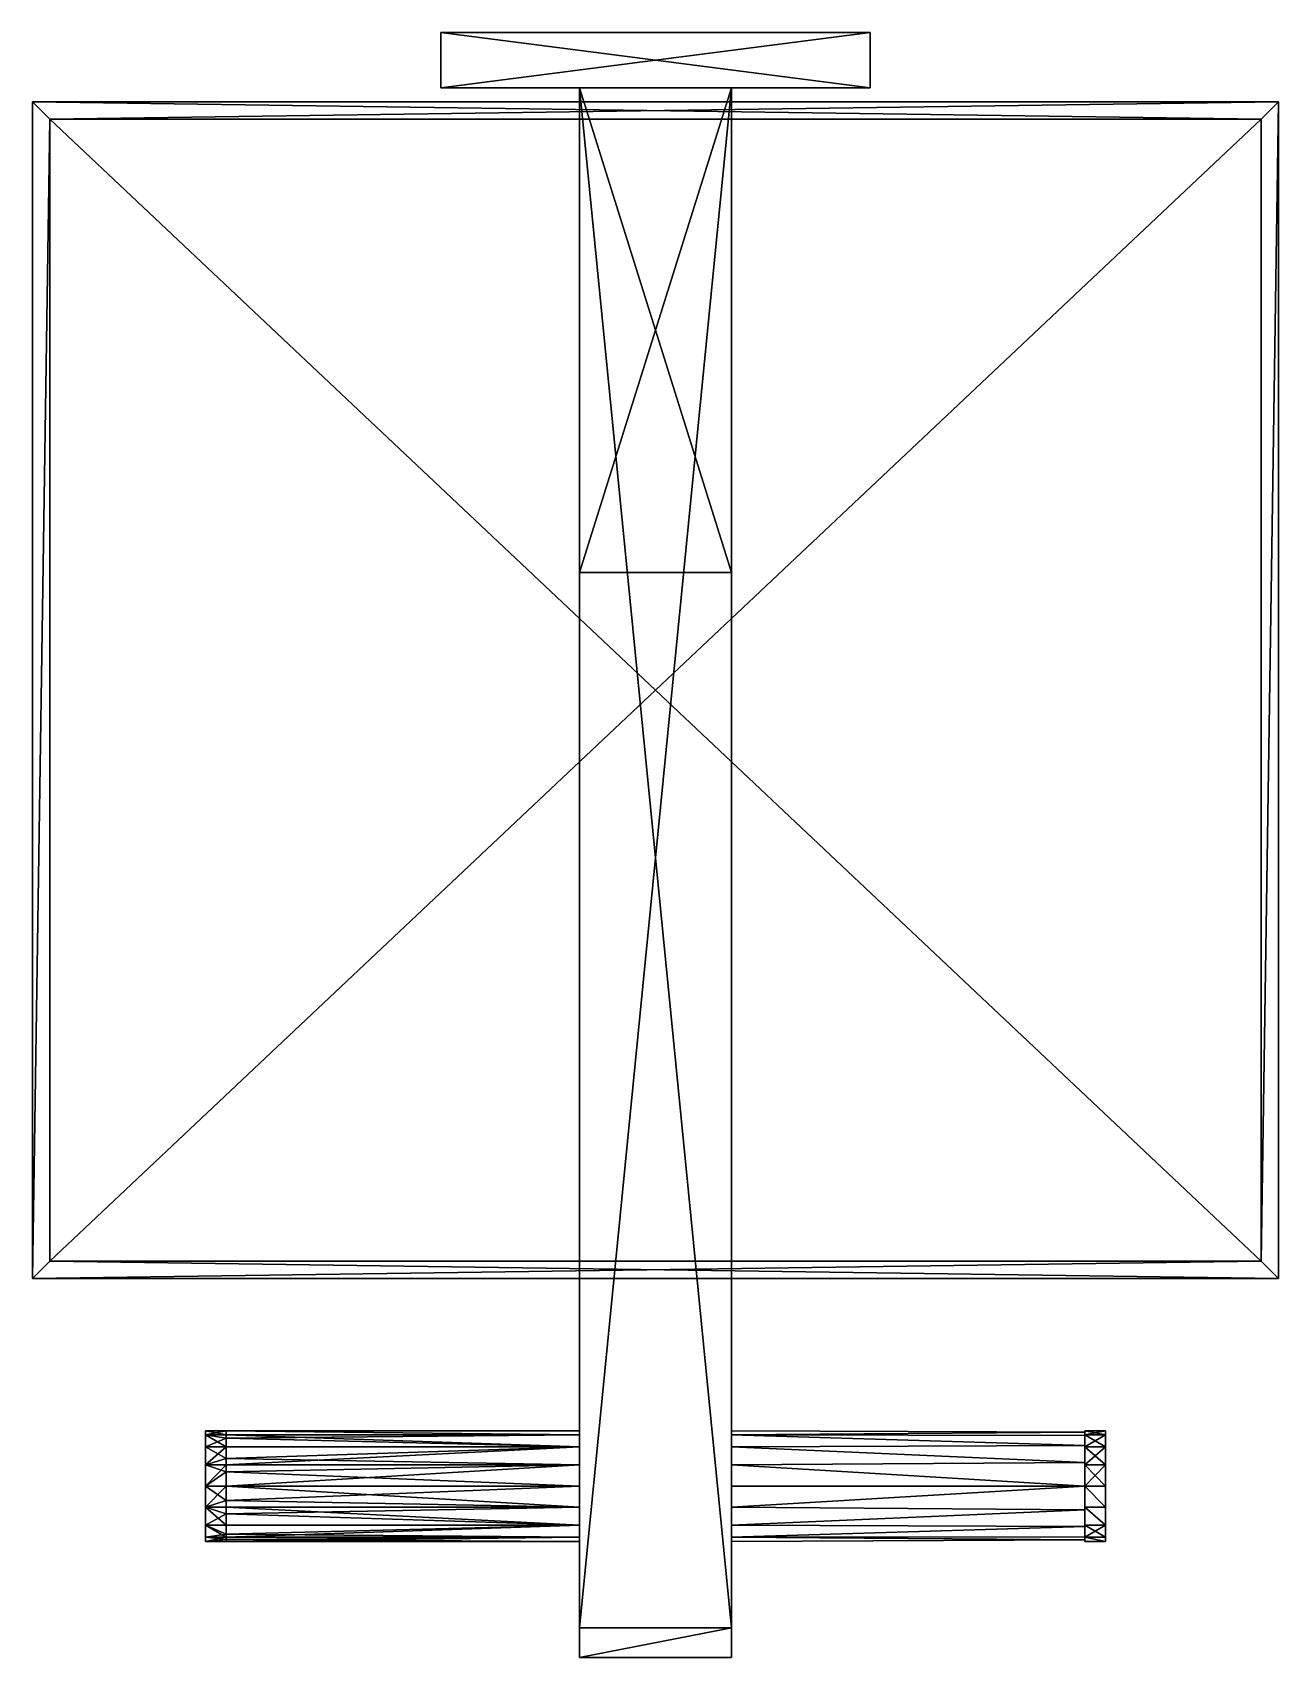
# Model space of a CAD drawing. Extents: x -90 to 90, y -235 to 0.
import ezdxf

# ---------------------------------------------------------------- set-up
doc = ezdxf.new("R2010")
doc.units = 0
doc.layers.get('0').update_dxf_attribs({"linetype": 'CONTINUOUS'})

msp = doc.modelspace()

# ---------------------------------------------------------------- meshes
at = {"color": 251}
mesh = msp.add_polyface(dxfattribs=at)
corners = [(-31, -8, -78.05), (-31, 0, -78.05), (31, -8, -78.05), (31, 0, -78.05), (-31, -8), (-31, 0), (31, -8), (31, 0), (-31, -8, -158.05), (-31, 0, -158.05), (31, -8, -158.05), (31, 0, -158.05), (-31, -8, -80.05), (-31, 0, -80.05), (31, -8, -80.05), (31, 0, -80.05)]
mesh.append_faces([[corners[k] for k in face] for face in [(0, 1, 2, 0), (4, 5, 0, 4), (6, 7, 4, 6), (2, 3, 6, 2), (8, 9, 10, 8), (12, 13, 8, 12), (14, 15, 12, 14), (10, 11, 14, 10), (1, 5, 3, 1), (9, 13, 11, 9), (2, 6, 0, 2), (10, 14, 8, 10)]], dxfattribs={"vtx1": -1, "vtx3": -1, "color": 251})
mesh.append_faces([[corners[k] for k in face] for face in [(1, 3, 2, 1), (5, 1, 0, 5), (7, 5, 4, 7), (3, 7, 6, 3), (9, 11, 10, 9), (13, 9, 8, 13), (15, 13, 12, 15), (11, 15, 14, 11), (5, 7, 3, 5), (13, 15, 11, 13), (6, 4, 0, 6), (14, 12, 8, 14)]], dxfattribs={"vtx2": -1, "vtx3": -1, "color": 251})
at = {"color": 9}
mesh = msp.add_polyface(dxfattribs=at)
corners = [(11, -8, -122.55), (-11, -8, -122.55), (11, -8, -100.55), (-11, -8, -100.55), (11, -230.5, -122.55), (-11, -230.5, -122.55), (11, -230.5, -100.55), (-11, -230.5, -100.55), (-11, -206.94, -120.74), (-11, -210, -121.35), (-11, -204.34, -119), (-11, -202.61, -116.41), (-11, -202, -113.35), (-11, -202.61, -110.29), (-11, -204.34, -107.69), (-11, -210, -105.35), (-11, -206.94, -105.96), (-11, -213.06, -105.96), (-11, -215.66, -107.69), (-11, -217.39, -110.29), (-11, -218, -113.35), (-11, -217.39, -116.41), (-11, -215.66, -119), (-11, -213.06, -120.74), (11, -213.06, -105.96), (11, -210, -105.35), (11, -215.66, -107.69), (11, -204.34, -107.69), (11, -206.94, -105.96), (11, -202.61, -110.29), (11, -202, -113.35), (11, -202.61, -116.41), (11, -204.34, -119), (11, -206.94, -120.74), (11, -213.06, -120.74), (11, -210, -121.35), (11, -215.66, -119), (11, -217.39, -116.41), (11, -218, -113.35), (11, -217.39, -110.29), (62, -210, -121.35), (62, -215.85, -119.04), (62, -213.41, -120.82), (62, -217.31, -116.4), (62, -217.31, -110.29), (62, -217.79, -113.35), (62, -215.85, -107.66), (62, -210, -105.35), (62, -213.41, -105.87), (62, -204.15, -107.66), (62, -206.59, -105.87), (62, -202.69, -110.29), (62, -202.69, -116.4), (62, -202.21, -113.35), (62, -204.15, -119.04), (62, -206.59, -120.82), (62, -210, -113.35), (-62, -210, -105.35), (-62, -213.06, -105.96), (-62, -215.66, -107.69), (-62, -218, -113.35), (-62, -217.39, -110.29), (-62, -216.93, -117.35), (-62, -217.73, -115.42), (-62, -215.66, -119), (-62, -212.07, -121.07), (-62, -214, -120.28), (-62, -210, -121.35), (-62, -206.94, -105.96), (-62, -202.61, -110.29), (-62, -202, -113.35), (-62, -203.07, -117.35), (-62, -206, -120.28), (-62, -207.93, -121.07), (-62, -204.34, -119.01), (-62, -204.34, -107.69), (-65, -218, -113.35), (-65, -215.66, -119), (-65, -217.39, -116.41), (-65, -213.06, -120.74), (-65, -206.94, -120.74), (-65, -210, -121.35), (-65, -202.61, -116.41), (-65, -204.34, -119), (-65, -202, -113.35), (-65, -202, -105.35), (-62, -202, -105.35), (-62, -202.61, -102.29), (-65, -204.34, -99.69), (-62, -204.34, -99.69), (-65, -202.61, -102.29), (-65, -206.94, -97.96), (-62, -206.94, -97.96), (-65, -213.06, -97.96), (-62, -210, -97.35), (-65, -210, -97.35), (-65, -215.66, -99.69), (-62, -215.66, -99.69), (-62, -217.39, -102.29), (-65, -217.39, -102.29), (-62, -218, -105.35), (-65, -218, -105.35), (-62, -213.06, -97.96)]
mesh.append_faces([[corners[k] for k in face] for face in [(8, 1, 9, 8), (1, 12, 3, 1), (15, 7, 16, 15), (7, 20, 5, 7), (9, 5, 23, 9), (16, 3, 14, 16), (24, 6, 26, 24), (27, 2, 28, 27), (2, 30, 0, 2), (34, 4, 35, 34), (4, 38, 6, 4), (35, 0, 33, 35), (67, 73, 9, 67), (74, 71, 10, 74), (71, 70, 11, 71), (74, 72, 83, 74), (67, 65, 81, 67), (64, 62, 77, 64), (87, 68, 86, 87), (68, 92, 57, 68), (97, 58, 102, 97), (102, 57, 94, 102), (78, 84, 77, 78), (99, 85, 101, 99)]], dxfattribs={"vtx0": -1, "vtx1": -1, "vtx3": -1, "color": 9})
mesh.append_faces([[corners[k] for k in face] for face in [(6, 25, 28, 6), (62, 64, 22, 62), (63, 20, 60, 63), (66, 22, 64, 66), (72, 74, 10, 72), (71, 74, 83, 71), (73, 67, 81, 73), (66, 64, 77, 66), (84, 76, 101, 84)]], dxfattribs={"vtx0": -1, "vtx2": -1, "vtx3": -1, "color": 9})
mesh.append_faces([[corners[k] for k in face] for face in [(39, 46, 26, 39), (47, 24, 48, 47), (48, 26, 46, 48), (34, 40, 42, 34), (31, 54, 32, 31), (40, 33, 55, 40), (55, 32, 54, 55), (28, 47, 50, 28), (60, 19, 61, 60), (19, 60, 20, 19), (61, 18, 59, 61), (57, 16, 68, 57), (10, 71, 11, 10), (9, 73, 8, 9), (14, 68, 16, 14), (77, 62, 78, 77), (70, 71, 82, 70), (83, 72, 80, 83), (81, 65, 79, 81), (62, 63, 78, 62), (89, 91, 92, 89), (93, 94, 95, 93), (95, 92, 91, 95), (101, 98, 99, 101)]], dxfattribs={"vtx0": -1, "vtx3": -1, "color": 9})
mesh.append_faces([[corners[k] for k in face] for face in [(8, 10, 1, 8), (10, 11, 1, 10), (11, 12, 1, 11), (12, 13, 3, 12), (13, 14, 3, 13), (15, 17, 7, 15), (17, 18, 7, 17), (18, 19, 7, 18), (19, 20, 7, 19), (20, 21, 5, 20), (21, 22, 5, 21), (22, 23, 5, 22), (1, 5, 9, 1), (7, 3, 16, 7), (24, 25, 6, 24), (27, 29, 2, 27), (29, 30, 2, 29), (30, 31, 0, 30), (31, 32, 0, 31), (32, 33, 0, 32), (34, 36, 4, 34), (36, 37, 4, 36), (37, 38, 4, 37), (38, 39, 6, 38), (39, 26, 6, 39), (2, 6, 28, 2), (4, 0, 35, 4), (47, 48, 56, 47), (48, 46, 56, 48), (46, 44, 56, 46), (44, 45, 56, 44), (45, 43, 56, 45), (43, 41, 56, 43), (41, 42, 56, 41), (42, 40, 56, 42), (40, 55, 56, 40), (55, 54, 56, 55), (54, 52, 56, 54), (52, 53, 56, 52), (53, 51, 56, 53), (51, 49, 56, 51), (49, 50, 56, 49), (50, 47, 56, 50), (67, 9, 65, 67), (60, 76, 63, 60), (87, 89, 68, 87), (89, 92, 68, 89), (92, 94, 57, 92), (97, 98, 58, 97), (98, 100, 58, 98), (61, 59, 100, 61), (59, 58, 100, 59), (58, 57, 102, 58), (68, 75, 86, 68), (75, 69, 86, 75), (78, 76, 84, 78), (99, 96, 85, 99), (96, 93, 85, 96), (93, 95, 85, 93), (95, 91, 85, 95), (91, 88, 85, 91), (85, 84, 101, 85), (83, 80, 84, 83), (80, 81, 84, 80), (81, 79, 84, 81), (79, 77, 84, 79)]], dxfattribs={"vtx1": -1, "vtx2": -1, "vtx3": -1, "color": 9})
mesh.append_faces([[corners[k] for k in face] for face in [(0, 1, 2, 0), (4, 5, 0, 4), (6, 7, 4, 6), (2, 3, 6, 2), (35, 40, 34, 35), (41, 36, 42, 41), (36, 41, 37, 36), (44, 39, 45, 44), (44, 46, 39, 44), (24, 26, 48, 24), (38, 37, 45, 38), (25, 47, 28, 25), (49, 27, 50, 49), (27, 49, 29, 27), (52, 31, 53, 52), (52, 54, 31, 52), (33, 32, 55, 33), (30, 29, 53, 30), (15, 57, 17, 15), (17, 58, 18, 17), (21, 62, 22, 21), (23, 22, 66, 23), (21, 20, 63, 21), (19, 18, 61, 19), (15, 16, 57, 15), (13, 69, 14, 13), (69, 13, 70, 69), (8, 72, 10, 8), (75, 68, 14, 75), (79, 66, 77, 79), (80, 73, 81, 80), (82, 71, 83, 82), (78, 63, 76, 78), (85, 86, 84, 85), (86, 85, 87, 86), (88, 89, 90, 88), (88, 91, 89, 88), (96, 97, 93, 96), (97, 96, 98, 97), (100, 98, 101, 100), (102, 94, 93, 102), (94, 92, 95, 94), (90, 87, 85, 90), (101, 76, 100, 101), (70, 86, 69, 70), (60, 61, 100, 60), (82, 83, 84, 82)]], dxfattribs={"vtx1": -1, "vtx3": -1, "color": 9})
mesh.append_faces([[corners[k] for k in face] for face in [(1, 3, 2, 1), (5, 1, 0, 5), (7, 5, 4, 7), (3, 7, 6, 3), (41, 43, 37, 41), (47, 25, 24, 47), (39, 38, 45, 39), (36, 34, 42, 36), (37, 43, 45, 37), (49, 51, 29, 49), (40, 35, 33, 40), (31, 30, 53, 31), (27, 28, 50, 27), (29, 51, 53, 29), (57, 58, 17, 57), (58, 59, 18, 58), (62, 21, 63, 62), (65, 23, 66, 65), (9, 23, 65, 9), (13, 12, 70, 13), (72, 8, 73, 72), (69, 75, 14, 69), (70, 12, 11, 70), (66, 79, 65, 66), (73, 80, 72, 73), (86, 70, 84, 86), (96, 99, 98, 96), (97, 102, 93, 97), (89, 87, 90, 89), (76, 60, 100, 76), (88, 90, 85, 88)]], dxfattribs={"vtx2": -1, "vtx3": -1, "color": 9})
mesh.append_faces([[corners[k] for k in face] for face in [(84, 70, 82, 84)]], dxfattribs={"vtx3": -1, "color": 9})
mesh = msp.add_polyface()
corners = [(11, -8, -26.5), (-11, -8, -26.5), (11, -8, -5), (-11, -8, -5), (11, -78, -26.5), (-11, -78, -26.5), (11, -78, -5), (-11, -78, -5)]
mesh.append_faces([[corners[k] for k in face] for face in [(0, 1, 2, 0), (4, 5, 0, 4), (6, 7, 4, 6), (2, 3, 6, 2), (1, 5, 3, 1), (2, 6, 0, 2)]], dxfattribs={"vtx1": -1, "vtx3": -1})
mesh.append_faces([[corners[k] for k in face] for face in [(1, 3, 2, 1), (5, 1, 0, 5), (7, 5, 4, 7), (3, 7, 6, 3), (5, 7, 3, 5), (6, 4, 0, 6)]], dxfattribs={"vtx2": -1, "vtx3": -1})
mesh = msp.add_polyface(dxfattribs=at)
corners = [(-88.46, -11.54, -0.19), (-90, -10, -2.5), (-87.5, -12.5), (-89.27, -10.73, -0.73), (-89.81, -10.19, -1.54), (-89.95, -10.05, -2.01), (-89.95, -10.05, -2.99), (-89.81, -10.19, -3.46), (-89.27, -10.73, -4.27), (-88.46, -11.54, -4.81), (-87.5, -12.5, -5), (-90, -180, -2.5), (-87.5, -177.5, -5), (-88.46, -178.46, -4.81), (-89.27, -179.27, -4.27), (-89.95, -179.95, -2.99), (-89.81, -179.81, -3.46), (-89.95, -179.95, -2.01), (-89.81, -179.81, -1.54), (-89.27, -179.27, -0.73), (-88.46, -178.46, -0.19), (-87.5, -177.5), (87.5, -177.5, -5), (87.5, -12.5, -5), (87.5, -12.5), (90, -10, -2.5), (88.46, -11.54, -0.19), (89.27, -10.73, -0.73), (89.95, -10.05, -2.01), (89.81, -10.19, -1.54), (89.95, -10.05, -2.99), (89.81, -10.19, -3.46), (89.27, -10.73, -4.27), (88.46, -11.54, -4.81), (90, -180, -2.5), (88.46, -178.46, -4.81), (87.5, -177.5), (88.46, -178.46, -0.19), (89.27, -179.27, -0.73), (89.95, -179.95, -2.01), (89.81, -179.81, -1.54), (89.95, -179.95, -2.99), (89.81, -179.81, -3.46), (89.27, -179.27, -4.27)]
mesh.append_faces([[corners[k] for k in face] for face in [(1, 24, 25, 1), (22, 25, 34, 22), (25, 36, 34, 25), (36, 11, 34, 36)]], dxfattribs={"vtx0": -1, "vtx3": -1, "color": 9})
mesh.append_faces([[corners[k] for k in face] for face in [(1, 10, 11, 1), (1, 11, 2, 1), (21, 2, 11, 21), (12, 10, 22, 12), (2, 24, 1, 2), (1, 25, 10, 1), (23, 10, 25, 23), (24, 36, 25, 24), (11, 12, 34, 11), (2, 21, 24, 2)]], dxfattribs={"vtx1": -1, "vtx3": -1, "color": 9})
mesh.append_faces([[corners[k] for k in face] for face in [(10, 12, 11, 10), (10, 23, 22, 10), (22, 23, 25, 22), (36, 21, 11, 36), (12, 22, 34, 12), (21, 36, 24, 21)]], dxfattribs={"vtx2": -1, "vtx3": -1, "color": 9})
mesh.append_faces([[corners[k] for k in face] for face in [(0, 1, 2, 0), (0, 3, 1, 0), (3, 4, 1, 3), (4, 5, 1, 4), (6, 7, 1, 6), (7, 8, 1, 7), (8, 9, 1, 8), (9, 10, 1, 9), (12, 13, 11, 12), (13, 14, 11, 13), (15, 11, 16, 15), (17, 18, 11, 17), (18, 19, 11, 18), (19, 20, 11, 19), (20, 21, 11, 20), (11, 14, 16, 11), (9, 1, 10, 9), (9, 8, 1, 9), (8, 7, 1, 8), (7, 6, 1, 7), (5, 4, 1, 5), (4, 3, 1, 4), (3, 0, 1, 3), (0, 2, 1, 0), (24, 26, 25, 24), (26, 27, 25, 26), (28, 25, 29, 28), (30, 31, 25, 30), (31, 32, 25, 31), (32, 33, 25, 32), (33, 23, 25, 33), (25, 27, 29, 25), (22, 34, 35, 22), (23, 33, 25, 23), (33, 32, 25, 33), (30, 25, 31, 30), (28, 29, 25, 28), (29, 27, 25, 29), (27, 26, 25, 27), (26, 24, 25, 26), (36, 37, 34, 36), (37, 38, 34, 37), (39, 34, 40, 39), (41, 42, 34, 41), (42, 43, 34, 42), (43, 35, 34, 43), (25, 32, 31, 25), (34, 38, 40, 34), (36, 34, 37, 36), (21, 20, 11, 21), (20, 19, 11, 20), (17, 11, 18, 17), (15, 16, 11, 15), (16, 14, 11, 16), (14, 13, 11, 14), (13, 12, 11, 13), (22, 35, 34, 22), (35, 43, 34, 35), (41, 34, 42, 41), (39, 40, 34, 39), (40, 38, 34, 40), (38, 37, 34, 38), (11, 19, 18, 11), (34, 43, 42, 34)]], dxfattribs={"vtx3": -1, "color": 9})
mesh = msp.add_polyface(dxfattribs=at)
corners = [(65, -218, -105.35), (62, -218, -105.35), (65, -218, -113.35), (62, -218, -113.35), (62, -217.39, -102.29), (65, -215.66, -99.69), (62, -215.66, -99.69), (65, -217.39, -102.29), (62, -213.06, -97.96), (65, -210, -97.35), (62, -210, -97.35), (65, -213.06, -97.96), (62, -206.94, -97.96), (65, -204.34, -99.69), (62, -204.34, -99.69), (65, -206.94, -97.96), (62, -202.61, -102.29), (65, -202, -105.35), (62, -202, -105.35), (65, -202.61, -102.29), (65, -202, -113.35), (62, -202, -113.35), (62, -202.61, -116.41), (65, -204.34, -119), (62, -204.34, -119), (65, -202.61, -116.41), (62, -206.94, -120.74), (65, -210, -121.35), (62, -210, -121.35), (65, -206.94, -120.74), (65, -213.06, -120.74), (62, -213.06, -120.74), (65, -217.39, -116.41), (62, -217.39, -116.41), (65, -215.66, -119), (62, -215.66, -119)]
mesh.append_faces([[corners[k] for k in face] for face in [(1, 18, 3, 1), (2, 20, 0, 2), (5, 0, 11, 5)]], dxfattribs={"vtx0": -1, "vtx1": -1, "vtx3": -1, "color": 9})
mesh.append_faces([[corners[k] for k in face] for face in [(28, 30, 31, 28), (34, 31, 30, 34)]], dxfattribs={"vtx0": -1, "vtx3": -1, "color": 9})
mesh.append_faces([[corners[k] for k in face] for face in [(6, 8, 1, 6), (8, 10, 1, 8), (10, 12, 1, 10), (12, 14, 1, 12), (14, 16, 1, 14), (16, 18, 1, 16), (18, 21, 3, 18), (21, 22, 3, 21), (22, 24, 3, 22), (24, 26, 3, 24), (26, 28, 3, 26), (28, 31, 3, 28), (31, 35, 3, 31), (34, 30, 2, 34), (30, 27, 2, 30), (27, 29, 2, 27), (29, 23, 2, 29), (23, 25, 2, 23), (25, 20, 2, 25), (20, 17, 0, 20), (17, 19, 0, 17), (19, 13, 0, 19), (13, 15, 0, 13), (15, 9, 0, 15), (9, 11, 0, 9)]], dxfattribs={"vtx1": -1, "vtx2": -1, "vtx3": -1, "color": 9})
mesh.append_faces([[corners[k] for k in face] for face in [(0, 1, 2, 0), (1, 0, 4, 1), (5, 6, 7, 5), (6, 5, 8, 6), (9, 10, 11, 9), (10, 9, 12, 10), (13, 14, 15, 13), (14, 13, 16, 14), (17, 18, 19, 17), (19, 16, 13, 19), (15, 12, 9, 15), (11, 8, 5, 11), (7, 4, 0, 7), (20, 21, 17, 20), (21, 20, 22, 21), (23, 24, 25, 23), (24, 23, 26, 24), (27, 28, 29, 27), (27, 30, 28, 27), (32, 33, 34, 32), (32, 2, 33, 32), (35, 31, 34, 35), (29, 26, 23, 29), (25, 22, 20, 25), (4, 6, 1, 4), (32, 34, 2, 32), (7, 0, 5, 7)]], dxfattribs={"vtx1": -1, "vtx3": -1, "color": 9})
mesh.append_faces([[corners[k] for k in face] for face in [(1, 3, 2, 1), (18, 16, 19, 18), (14, 12, 15, 14), (10, 8, 11, 10), (6, 4, 7, 6), (21, 18, 17, 21), (2, 3, 33, 2), (33, 35, 34, 33), (28, 26, 29, 28), (24, 22, 25, 24), (35, 33, 3, 35)]], dxfattribs={"vtx2": -1, "vtx3": -1, "color": 9})
at = {"color": 251}
mesh = msp.add_polyface(dxfattribs=at)
corners = [(11, -230.5, -122.55), (-11, -230.5, -122.55), (11, -230.5, -100.55), (-11, -230.5, -100.55), (11, -234.77, -122.55), (-11, -234.77, -122.55), (11, -234.77, -100.55), (-11, -234.77, -100.55)]
mesh.append_faces([[corners[k] for k in face] for face in [(0, 1, 2, 0), (4, 5, 0, 4), (6, 7, 4, 6), (6, 2, 7, 6), (3, 1, 7, 3), (6, 4, 2, 6)]], dxfattribs={"vtx1": -1, "vtx3": -1, "color": 251})
mesh.append_faces([[corners[k] for k in face] for face in [(1, 3, 2, 1), (5, 1, 0, 5), (7, 5, 4, 7), (2, 3, 7, 2), (1, 5, 7, 1), (4, 0, 2, 4)]], dxfattribs={"vtx2": -1, "vtx3": -1, "color": 251})

doc.saveas('drawing.dxf')
